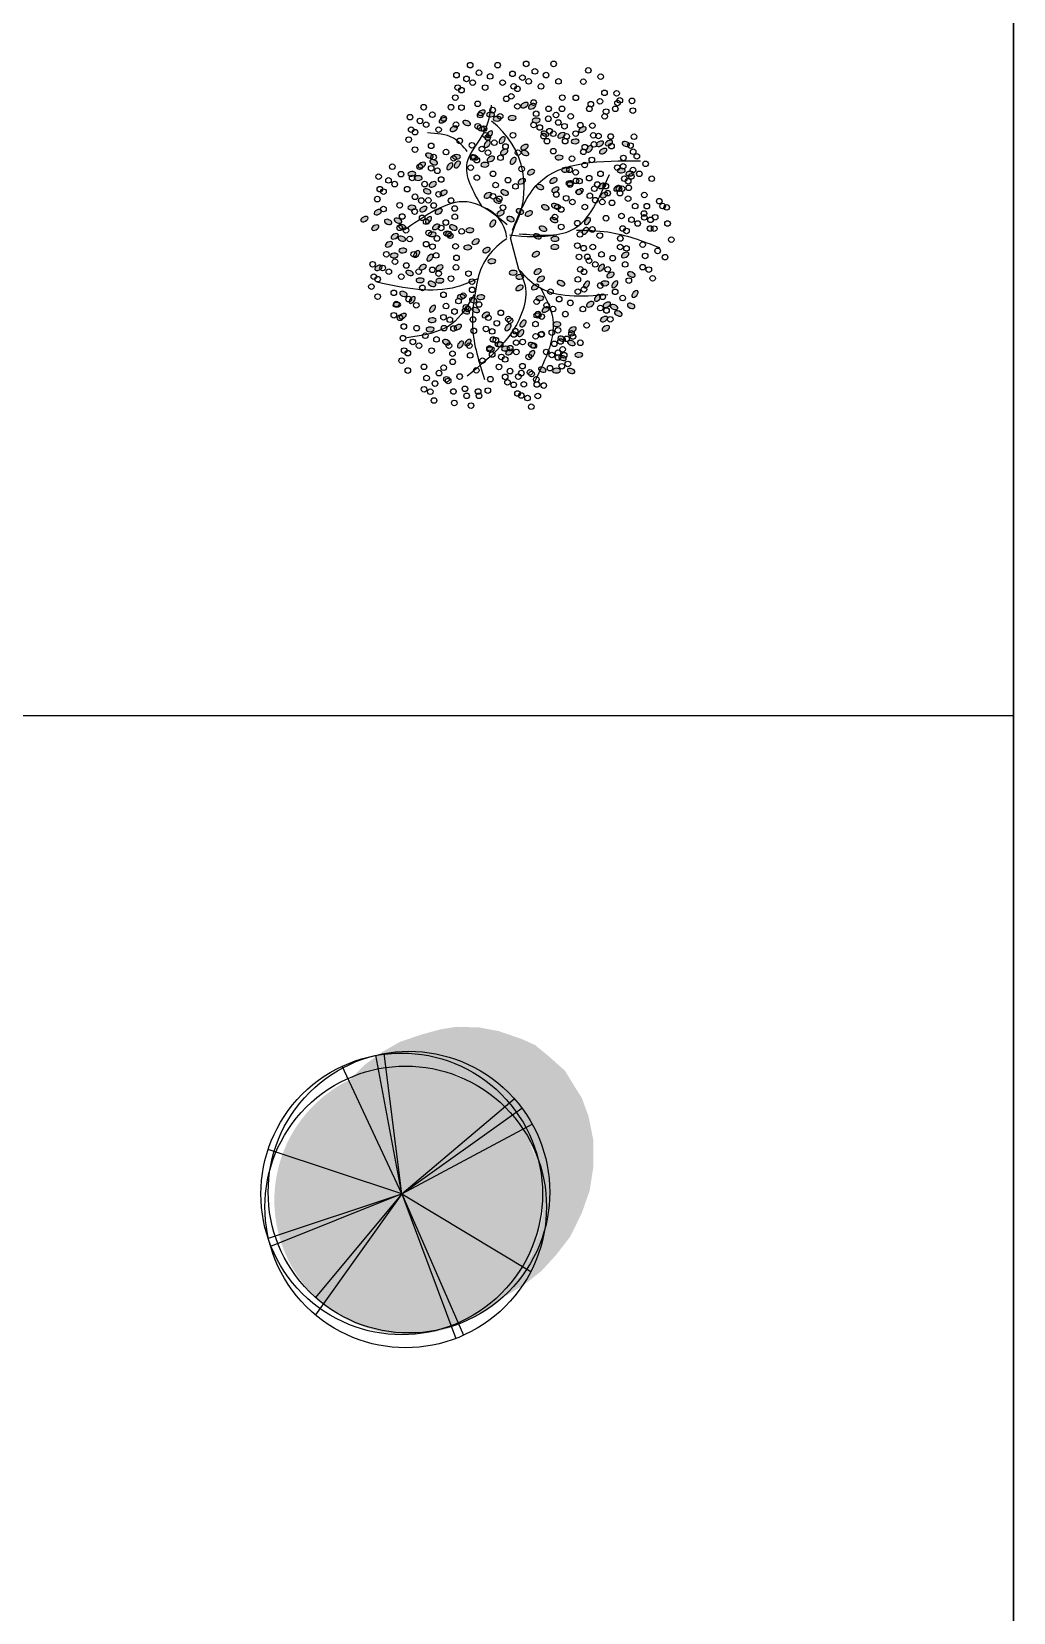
# Model space of a CAD drawing. Header units: millimetres. Extents: x 11966 to 133335, y 1756 to 88592.
# Drawn here: x 119053 to 133335, y 45637 to 68621 of the extents above; entities that cross this region are included whole.
import ezdxf

# ---------------------------------------------------------------- set-up
doc = ezdxf.new("R2010")
doc.units = ezdxf.units.MM
doc.layers.add('www.cad-blocks.net', color=7, linetype='Continuous')

# ---------------------------------------------------------------- blocks, each defined once
blk = doc.blocks.new('A$C28F375F0')
h = blk.add_hatch(color=40)
h.set_gradient(color1=(255, 191, 0), color2=(223, 255, 127), rotation=180, centered=1, tint=1, name='INVSPHERICAL')
edge = h.paths.add_edge_path()
edge.add_ellipse((2.573, 1.369), major_axis=(-0.0583, -0.0025), ratio=0.578492, start_angle=0, end_angle=360, ccw=False)
edge = h.paths.add_edge_path()
edge.add_ellipse((2.69, 1.454), major_axis=(-0.0521, -0.0262), ratio=0.578492, start_angle=0, end_angle=360, ccw=False)
edge = h.paths.add_edge_path()
edge.add_ellipse((2.361, 1.251), major_axis=(-0.0377, -0.0445), ratio=0.578492, start_angle=0, end_angle=360, ccw=False)
edge = h.paths.add_edge_path()
edge.add_ellipse((2.855, 1.241), major_axis=(-0.0583, -0.0025), ratio=0.578492, start_angle=0, end_angle=360, ccw=False)
edge = h.paths.add_edge_path()
edge.add_ellipse((2.094, 3.156), major_axis=(-0.0546, 0.0205), ratio=0.578492, start_angle=0, end_angle=360, ccw=False)
edge = h.paths.add_edge_path()
edge.add_ellipse((2.035, 2.855), major_axis=(-0.0521, -0.0262), ratio=0.578492, start_angle=0, end_angle=360, ccw=False)
edge = h.paths.add_edge_path()
edge.add_ellipse((1.85, 3.114), major_axis=(-0.0521, -0.0262), ratio=0.578492, start_angle=0, end_angle=360, ccw=False)
edge = h.paths.add_edge_path()
edge.add_ellipse((1.989, 3.037), major_axis=(-0.0546, 0.0205), ratio=0.578492, start_angle=0, end_angle=360, ccw=False)
edge = h.paths.add_edge_path()
edge.add_ellipse((1.831, 2.318), major_axis=(-0.0521, -0.0262), ratio=0.578492, start_angle=0, end_angle=360, ccw=False)
edge = h.paths.add_edge_path()
edge.add_ellipse((1.673, 2.442), major_axis=(-0.0521, -0.0262), ratio=0.578492, start_angle=0, end_angle=360, ccw=False)
edge = h.paths.add_edge_path()
edge.add_ellipse((1.556, 2.357), major_axis=(-0.0583, -0.0025), ratio=0.578492, start_angle=0, end_angle=360, ccw=False)
edge = h.paths.add_edge_path()
edge.add_ellipse((1.588, 2.607), major_axis=(-0.0583, -0.0025), ratio=0.578492, start_angle=0, end_angle=360, ccw=False)
edge = h.paths.add_edge_path()
edge.add_ellipse((1.921, 2.705), major_axis=(-0.0377, -0.0445), ratio=0.578492, start_angle=0, end_angle=360, ccw=False)
edge = h.paths.add_edge_path()
edge.add_ellipse((1.347, 2.647), major_axis=(-0.0546, 0.0205), ratio=0.578492, start_angle=0, end_angle=360, ccw=False)
edge = h.paths.add_edge_path()
edge.add_ellipse((1.747, 1.634), major_axis=(-0.0583, -0.0025), ratio=0.578492, start_angle=0, end_angle=360, ccw=False)
edge = h.paths.add_edge_path()
edge.add_ellipse((1.636, 1.588), major_axis=(-0.0546, 0.0205), ratio=0.578492, start_angle=0, end_angle=360, ccw=False)
edge = h.paths.add_edge_path()
edge.add_ellipse((1.461, 1.64), major_axis=(-0.0583, -0.0025), ratio=0.578492, start_angle=0, end_angle=360, ccw=False)
edge = h.paths.add_edge_path()
edge.add_ellipse((1.045, 1.468), major_axis=(-0.0377, -0.0445), ratio=0.578492, start_angle=0, end_angle=360, ccw=False)
edge = h.paths.add_edge_path()
edge.add_ellipse((1.009, 1.166), major_axis=(-0.0583, -0.0025), ratio=0.578492, start_angle=0, end_angle=360, ccw=False)
edge = h.paths.add_edge_path()
edge.add_ellipse((1.53, 1.428), major_axis=(-0.0546, 0.0205), ratio=0.578492, start_angle=0, end_angle=360, ccw=False)
edge = h.paths.add_edge_path()
edge.add_ellipse((1.673, 1.446), major_axis=(-0.0546, 0.0205), ratio=0.578492, start_angle=0, end_angle=360, ccw=False)
edge = h.paths.add_edge_path()
edge.add_ellipse((1.412, 1.199), major_axis=(-0.0521, -0.0262), ratio=0.578492, start_angle=0, end_angle=360, ccw=False)
edge = h.paths.add_edge_path()
edge.add_ellipse((1.247, 0.98), major_axis=(-0.0546, 0.0205), ratio=0.578492, start_angle=0, end_angle=360, ccw=False)
edge = h.paths.add_edge_path()
edge.add_ellipse((1.451, 0.946), major_axis=(-0.0377, -0.0445), ratio=0.578492, start_angle=0, end_angle=360, ccw=False)
edge = h.paths.add_edge_path()
edge.add_ellipse((1.56, 0.974), major_axis=(-0.0377, -0.0445), ratio=0.578492, start_angle=0, end_angle=360, ccw=False)
edge = h.paths.add_edge_path()
edge.add_ellipse((1.04, 1.3), major_axis=(-0.0583, -0.0025), ratio=0.578492, start_angle=0, end_angle=360, ccw=False)
edge = h.paths.add_edge_path()
edge.add_ellipse((0.61, 1.359), major_axis=(-0.0521, -0.0262), ratio=0.578492, start_angle=0, end_angle=360, ccw=False)
edge = h.paths.add_edge_path()
edge.add_ellipse((0.525, 1.524), major_axis=(-0.0583, -0.0025), ratio=0.578492, start_angle=0, end_angle=360, ccw=False)
edge = h.paths.add_edge_path()
edge.add_ellipse((0.748, 1.594), major_axis=(-0.0377, -0.0445), ratio=0.578492, start_angle=0, end_angle=360, ccw=False)
edge = h.paths.add_edge_path()
edge.add_ellipse((1.15, 1.874), major_axis=(-0.0583, -0.0025), ratio=0.578492, start_angle=0, end_angle=360, ccw=False)
edge = h.paths.add_edge_path()
edge.add_ellipse((1.038, 1.828), major_axis=(-0.0546, 0.0205), ratio=0.578492, start_angle=0, end_angle=360, ccw=False)
edge = h.paths.add_edge_path()
edge.add_ellipse((0.863, 1.879), major_axis=(-0.0583, -0.0025), ratio=0.578492, start_angle=0, end_angle=360, ccw=False)
edge = h.paths.add_edge_path()
edge.add_ellipse((0.622, 1.682), major_axis=(-0.0546, 0.0205), ratio=0.578492, start_angle=0, end_angle=360, ccw=False)
edge = h.paths.add_edge_path()
edge.add_ellipse((3.446, 1.624), major_axis=(-0.0377, -0.0445), ratio=0.578492, start_angle=0, end_angle=360, ccw=False)
edge = h.paths.add_edge_path()
edge.add_ellipse((2.913, 1.838), major_axis=(-0.0546, 0.0205), ratio=0.578492, start_angle=0, end_angle=360, ccw=False)
edge = h.paths.add_edge_path()
edge.add_ellipse((2.811, 2.755), major_axis=(-0.0546, 0.0205), ratio=0.578492, start_angle=0, end_angle=360, ccw=False)
edge = h.paths.add_edge_path()
edge.add_ellipse((2.826, 2.481), major_axis=(-0.0583, -0.0025), ratio=0.578492, start_angle=0, end_angle=360, ccw=False)
edge = h.paths.add_edge_path()
edge.add_ellipse((2.825, 2.364), major_axis=(-0.0583, -0.0025), ratio=0.578492, start_angle=0, end_angle=360, ccw=False)
edge = h.paths.add_edge_path()
edge.add_ellipse((3.267, 2.599), major_axis=(-0.0377, -0.0445), ratio=0.578492, start_angle=0, end_angle=360, ccw=False)
edge = h.paths.add_edge_path()
edge.add_ellipse((3.299, 2.74), major_axis=(-0.0377, -0.0445), ratio=0.578492, start_angle=0, end_angle=360, ccw=False)
edge = h.paths.add_edge_path()
edge.add_ellipse((3.55, 1.835), major_axis=(-0.0583, -0.0025), ratio=0.578492, start_angle=0, end_angle=360, ccw=False)
edge = h.paths.add_edge_path()
edge.add_ellipse((3.501, 2.063), major_axis=(-0.0377, -0.0445), ratio=0.578492, start_angle=0, end_angle=360, ccw=False)
edge = h.paths.add_edge_path()
edge.add_ellipse((3.633, 1.957), major_axis=(-0.0521, -0.0262), ratio=0.578492, start_angle=0, end_angle=360, ccw=False)
edge = h.paths.add_edge_path()
edge.add_ellipse((3.284, 1.818), major_axis=(-0.0377, -0.0445), ratio=0.578492, start_angle=0, end_angle=360, ccw=False)
edge = h.paths.add_edge_path()
edge.add_ellipse((2.203, 4.24), major_axis=(-0.0583, -0.0025), ratio=0.578492, start_angle=0, end_angle=360, ccw=False)
edge = h.paths.add_edge_path()
edge.add_ellipse((1.984, 4.229), major_axis=(-0.0583, -0.0025), ratio=0.578492, start_angle=0, end_angle=360, ccw=False)
edge = h.paths.add_edge_path()
edge.add_ellipse((1.89, 4.29), major_axis=(-0.0583, -0.0025), ratio=0.578492, start_angle=0, end_angle=360, ccw=False)
edge = h.paths.add_edge_path()
edge.add_ellipse((1.759, 4.315), major_axis=(-0.0521, -0.0262), ratio=0.578492, start_angle=0, end_angle=360, ccw=False)
edge = h.paths.add_edge_path()
edge.add_ellipse((1.747, 4.091), major_axis=(-0.0546, 0.0205), ratio=0.578492, start_angle=0, end_angle=360, ccw=False)
edge = h.paths.add_edge_path()
edge.add_ellipse((1.541, 4.167), major_axis=(-0.0546, 0.0205), ratio=0.578492, start_angle=0, end_angle=360, ccw=False)
edge = h.paths.add_edge_path()
edge.add_ellipse((1.354, 4.083), major_axis=(-0.0521, -0.0262), ratio=0.578492, start_angle=0, end_angle=360, ccw=False)
edge = h.paths.add_edge_path()
edge.add_ellipse((1.196, 4.207), major_axis=(-0.0521, -0.0262), ratio=0.578492, start_angle=0, end_angle=360, ccw=False)
edge = h.paths.add_edge_path()
edge.add_ellipse((1.873, 4.003), major_axis=(-0.0377, -0.0445), ratio=0.578492, start_angle=0, end_angle=360, ccw=False)
edge = h.paths.add_edge_path()
edge.add_ellipse((1.841, 3.862), major_axis=(-0.0377, -0.0445), ratio=0.578492, start_angle=0, end_angle=360, ccw=False)
edge = h.paths.add_edge_path()
edge.add_ellipse((2.059, 3.918), major_axis=(-0.0377, -0.0445), ratio=0.578492, start_angle=0, end_angle=360, ccw=False)
edge = h.paths.add_edge_path()
edge.add_ellipse((2.682, 4.01), major_axis=(-0.0546, 0.0205), ratio=0.578492, start_angle=0, end_angle=360, ccw=False)
edge = h.paths.add_edge_path()
edge.add_ellipse((2.493, 4.41), major_axis=(-0.0521, -0.0262), ratio=0.578492, start_angle=0, end_angle=360, ccw=False)
edge = h.paths.add_edge_path()
edge.add_ellipse((2.382, 4.427), major_axis=(-0.0521, -0.0262), ratio=0.578492, start_angle=0, end_angle=360, ccw=False)
edge = h.paths.add_edge_path()
edge.add_ellipse((2.552, 4.205), major_axis=(-0.0583, -0.0025), ratio=0.578492, start_angle=0, end_angle=360, ccw=False)
edge = h.paths.add_edge_path()
edge.add_ellipse((2.383, 3.816), major_axis=(-0.0521, -0.0262), ratio=0.578492, start_angle=0, end_angle=360, ccw=False)
edge = h.paths.add_edge_path()
edge.add_ellipse((2.92, 3.988), major_axis=(-0.0521, -0.0262), ratio=0.578492, start_angle=0, end_angle=360, ccw=False)
edge = h.paths.add_edge_path()
edge.add_ellipse((2.162, 0.836), major_axis=(-0.0521, -0.0262), ratio=0.578492, start_angle=0, end_angle=360, ccw=False)
edge = h.paths.add_edge_path()
edge.add_ellipse((2.487, 0.808), major_axis=(-0.0377, -0.0445), ratio=0.578492, start_angle=0, end_angle=360, ccw=False)
edge = h.paths.add_edge_path()
edge.add_ellipse((2.641, 0.581), major_axis=(-0.0546, 0.0205), ratio=0.578492, start_angle=0, end_angle=360, ccw=False)
edge = h.paths.add_edge_path()
edge.add_ellipse((2.848, 0.566), major_axis=(-0.0583, -0.0025), ratio=0.578492, start_angle=0, end_angle=360, ccw=False)
edge = h.paths.add_edge_path()
edge.add_ellipse((2.605, 1.619), major_axis=(-0.0583, -0.0025), ratio=0.578492, start_angle=0, end_angle=360, ccw=False)
edge = h.paths.add_edge_path()
edge.add_ellipse((2.329, 1.11), major_axis=(-0.0377, -0.0445), ratio=0.578492, start_angle=0, end_angle=360, ccw=False)
edge = h.paths.add_edge_path()
edge.add_ellipse((2.143, 1.195), major_axis=(-0.0377, -0.0445), ratio=0.578492, start_angle=0, end_angle=360, ccw=False)
edge = h.paths.add_edge_path()
edge.add_ellipse((1.887, 0.875), major_axis=(-0.0583, -0.0025), ratio=0.578492, start_angle=0, end_angle=360, ccw=False)
edge = h.paths.add_edge_path()
edge.add_ellipse((2.107, 0.886), major_axis=(-0.0583, -0.0025), ratio=0.578492, start_angle=0, end_angle=360, ccw=False)
edge = h.paths.add_edge_path()
edge.add_ellipse((2.012, 0.947), major_axis=(-0.0583, -0.0025), ratio=0.578492, start_angle=0, end_angle=360, ccw=False)
edge = h.paths.add_edge_path()
edge.add_ellipse((1.82, 1.376), major_axis=(-0.0521, -0.0262), ratio=0.578492, start_angle=0, end_angle=360, ccw=False)
edge = h.paths.add_edge_path()
edge.add_ellipse((2.492, 0.937), major_axis=(-0.0546, 0.0205), ratio=0.578492, start_angle=0, end_angle=360, ccw=False)
edge = h.paths.add_edge_path()
edge.add_ellipse((2.316, 2.88), major_axis=(-0.0546, 0.0205), ratio=0.578492, start_angle=0, end_angle=360, ccw=False)
edge = h.paths.add_edge_path()
edge.add_ellipse((2.447, 2.851), major_axis=(-0.0521, -0.0262), ratio=0.578492, start_angle=0, end_angle=360, ccw=False)
edge = h.paths.add_edge_path()
edge.add_ellipse((2.343, 3.318), major_axis=(-0.0521, -0.0262), ratio=0.578492, start_angle=0, end_angle=360, ccw=False)
edge = h.paths.add_edge_path()
edge.add_ellipse((1.261, 2.559), major_axis=(-0.0583, -0.0025), ratio=0.578492, start_angle=0, end_angle=360, ccw=False)
edge = h.paths.add_edge_path()
edge.add_ellipse((1.041, 2.548), major_axis=(-0.0583, -0.0025), ratio=0.578492, start_angle=0, end_angle=360, ccw=False)
edge = h.paths.add_edge_path()
edge.add_ellipse((1.145, 2.063), major_axis=(-0.0521, -0.0262), ratio=0.578492, start_angle=0, end_angle=360, ccw=False)
edge = h.paths.add_edge_path()
edge.add_ellipse((0.902, 2.07), major_axis=(-0.0521, -0.0262), ratio=0.578492, start_angle=0, end_angle=360, ccw=False)
edge = h.paths.add_edge_path()
edge.add_ellipse((0.711, 1.985), major_axis=(-0.0546, 0.0205), ratio=0.578492, start_angle=0, end_angle=360, ccw=False)
edge = h.paths.add_edge_path()
edge.add_ellipse((0.598, 2.485), major_axis=(-0.0546, 0.0205), ratio=0.578492, start_angle=0, end_angle=360, ccw=False)
edge = h.paths.add_edge_path()
edge.add_ellipse((0.495, 2.519), major_axis=(-0.0521, -0.0262), ratio=0.578492, start_angle=0, end_angle=360, ccw=False)
edge = h.paths.add_edge_path()
edge.add_ellipse((0.411, 2.402), major_axis=(-0.0521, -0.0262), ratio=0.578492, start_angle=0, end_angle=360, ccw=False)
edge = h.paths.add_edge_path()
edge.add_ellipse((0.487, 2.24), major_axis=(-0.0583, -0.0025), ratio=0.578492, start_angle=0, end_angle=360, ccw=False)
edge = h.paths.add_edge_path()
edge.add_ellipse((0.612, 2.313), major_axis=(-0.0583, -0.0025), ratio=0.578492, start_angle=0, end_angle=360, ccw=False)
edge = h.paths.add_edge_path()
edge.add_ellipse((0.814, 2.261), major_axis=(-0.0377, -0.0445), ratio=0.578492, start_angle=0, end_angle=360, ccw=False)
edge = h.paths.add_edge_path()
edge.add_ellipse((1.008, 2.208), major_axis=(-0.0377, -0.0445), ratio=0.578492, start_angle=0, end_angle=360, ccw=False)
edge = h.paths.add_edge_path()
edge.add_ellipse((1.392, 3.674), major_axis=(-0.0583, -0.0025), ratio=0.578492, start_angle=0, end_angle=360, ccw=False)
edge = h.paths.add_edge_path()
edge.add_ellipse((1.206, 3.15), major_axis=(-0.0521, -0.0262), ratio=0.578492, start_angle=0, end_angle=360, ccw=False)
edge = h.paths.add_edge_path()
edge.add_ellipse((1.048, 3.274), major_axis=(-0.0521, -0.0262), ratio=0.578492, start_angle=0, end_angle=360, ccw=False)
edge = h.paths.add_edge_path()
edge.add_ellipse((0.967, 3.172), major_axis=(-0.0546, 0.0205), ratio=0.578492, start_angle=0, end_angle=360, ccw=False)
edge = h.paths.add_edge_path()
edge.add_ellipse((1.061, 3.597), major_axis=(-0.0546, 0.0205), ratio=0.578492, start_angle=0, end_angle=360, ccw=False)
edge = h.paths.add_edge_path()
edge.add_ellipse((0.998, 3.69), major_axis=(-0.0546, 0.0205), ratio=0.578492, start_angle=0, end_angle=360, ccw=False)
edge = h.paths.add_edge_path()
edge.add_ellipse((0.89, 3.555), major_axis=(-0.0521, -0.0262), ratio=0.578492, start_angle=0, end_angle=360, ccw=False)
edge = h.paths.add_edge_path()
edge.add_ellipse((0.744, 3.427), major_axis=(-0.0583, -0.0025), ratio=0.578492, start_angle=0, end_angle=360, ccw=False)
edge = h.paths.add_edge_path()
edge.add_ellipse((0.838, 3.366), major_axis=(-0.0583, -0.0025), ratio=0.578492, start_angle=0, end_angle=360, ccw=False)
edge = h.paths.add_edge_path()
edge.add_ellipse((1.405, 3.564), major_axis=(-0.0377, -0.0445), ratio=0.578492, start_angle=0, end_angle=360, ccw=False)
edge = h.paths.add_edge_path()
edge.add_ellipse((1.296, 3.537), major_axis=(-0.0377, -0.0445), ratio=0.578492, start_angle=0, end_angle=360, ccw=False)
edge = h.paths.add_edge_path()
edge.add_ellipse((2.217, 3.616), major_axis=(-0.0377, -0.0445), ratio=0.578492, start_angle=0, end_angle=360, ccw=False)
edge = h.paths.add_edge_path()
edge.add_ellipse((1.892, 3.644), major_axis=(-0.0521, -0.0262), ratio=0.578492, start_angle=0, end_angle=360, ccw=False)
edge = h.paths.add_edge_path()
edge.add_ellipse((2.087, 3.744), major_axis=(-0.0521, -0.0262), ratio=0.578492, start_angle=0, end_angle=360, ccw=False)
edge = h.paths.add_edge_path()
edge.add_ellipse((1.653, 3.666), major_axis=(-0.0546, 0.0205), ratio=0.578492, start_angle=0, end_angle=360, ccw=False)
edge = h.paths.add_edge_path()
edge.add_ellipse((1.806, 3.56), major_axis=(-0.0583, -0.0025), ratio=0.578492, start_angle=0, end_angle=360, ccw=False)
edge = h.paths.add_edge_path()
edge.add_ellipse((2.219, 1.99), major_axis=(-0.0583, -0.0025), ratio=0.578492, start_angle=0, end_angle=360, ccw=False)
edge = h.paths.add_edge_path()
edge.add_ellipse((2.314, 1.929), major_axis=(-0.0583, -0.0025), ratio=0.578492, start_angle=0, end_angle=360, ccw=False)
edge = h.paths.add_edge_path()
edge.add_ellipse((1.907, 2.157), major_axis=(-0.0583, -0.0025), ratio=0.578492, start_angle=0, end_angle=360, ccw=False)
edge = h.paths.add_edge_path()
edge.add_ellipse((2.574, 2.006), major_axis=(-0.0521, -0.0262), ratio=0.578492, start_angle=0, end_angle=360, ccw=False)
edge = h.paths.add_edge_path()
edge.add_ellipse((2.537, 1.782), major_axis=(-0.0521, -0.0262), ratio=0.578492, start_angle=0, end_angle=360, ccw=False)
edge = h.paths.add_edge_path()
edge.add_ellipse((2.621, 1.899), major_axis=(-0.0521, -0.0262), ratio=0.578492, start_angle=0, end_angle=360, ccw=False)
edge = h.paths.add_edge_path()
edge.add_ellipse((2.18, 2.769), major_axis=(-0.0546, 0.0205), ratio=0.578492, start_angle=0, end_angle=360, ccw=False)
edge = h.paths.add_edge_path()
edge.add_ellipse((0.212, 2.645), major_axis=(-0.0521, -0.0262), ratio=0.578492, start_angle=0, end_angle=360, ccw=False)
edge = h.paths.add_edge_path()
edge.add_ellipse((0.054, 2.769), major_axis=(-0.0521, -0.0262), ratio=0.578492, start_angle=0, end_angle=360, ccw=False)
edge = h.paths.add_edge_path()
edge.add_ellipse((0.25, 2.87), major_axis=(-0.0521, -0.0262), ratio=0.578492, start_angle=0, end_angle=360, ccw=False)
edge = h.paths.add_edge_path()
edge.add_ellipse((0.399, 2.729), major_axis=(-0.0546, 0.0205), ratio=0.578492, start_angle=0, end_angle=360, ccw=False)
edge = h.paths.add_edge_path()
edge.add_ellipse((0.542, 2.746), major_axis=(-0.0546, 0.0205), ratio=0.578492, start_angle=0, end_angle=360, ccw=False)
edge = h.paths.add_edge_path()
edge.add_ellipse((0.605, 2.653), major_axis=(-0.0546, 0.0205), ratio=0.578492, start_angle=0, end_angle=360, ccw=False)
edge = h.paths.add_edge_path()
edge.add_ellipse((2.651, 2.63), major_axis=(-0.0546, 0.0205), ratio=0.578492, start_angle=0, end_angle=360, ccw=False)
edge = h.paths.add_edge_path()
edge.add_ellipse((2.57, 2.519), major_axis=(-0.0546, 0.0205), ratio=0.578492, start_angle=0, end_angle=360, ccw=False)
edge = h.paths.add_edge_path()
edge.add_ellipse((2.547, 2.259), major_axis=(-0.0521, -0.0262), ratio=0.578492, start_angle=0, end_angle=360, ccw=False)
edge = h.paths.add_edge_path()
edge.add_ellipse((2.685, 2.942), major_axis=(-0.0546, 0.0205), ratio=0.578492, start_angle=0, end_angle=360, ccw=False)
edge = h.paths.add_edge_path()
edge.add_ellipse((2.478, 3.452), major_axis=(-0.0521, -0.0262), ratio=0.578492, start_angle=0, end_angle=360, ccw=False)
edge = h.paths.add_edge_path()
edge.add_ellipse((2.39, 3.729), major_axis=(-0.0546, 0.0205), ratio=0.578492, start_angle=0, end_angle=360, ccw=False)
edge = h.paths.add_edge_path()
edge.add_ellipse((2.607, 3.235), major_axis=(-0.0546, 0.0205), ratio=0.578492, start_angle=0, end_angle=360, ccw=False)
edge = h.paths.add_edge_path()
edge.add_ellipse((2.31, 1.769), major_axis=(-0.0521, -0.0262), ratio=0.578492, start_angle=0, end_angle=360, ccw=False)
edge = h.paths.add_edge_path()
edge.add_ellipse((0.746, 2.937), major_axis=(-0.0583, -0.0025), ratio=0.578492, start_angle=0, end_angle=360, ccw=False)
edge = h.paths.add_edge_path()
edge.add_ellipse((0.986, 2.757), major_axis=(-0.0377, -0.0445), ratio=0.578492, start_angle=0, end_angle=360, ccw=False)
edge = h.paths.add_edge_path()
edge.add_ellipse((0.912, 2.915), major_axis=(-0.0521, -0.0262), ratio=0.578492, start_angle=0, end_angle=360, ccw=False)
edge = h.paths.add_edge_path()
edge.add_ellipse((1.135, 2.881), major_axis=(-0.0521, -0.0262), ratio=0.578492, start_angle=0, end_angle=360, ccw=False)
edge = h.paths.add_edge_path()
edge.add_ellipse((1.097, 2.656), major_axis=(-0.0521, -0.0262), ratio=0.578492, start_angle=0, end_angle=360, ccw=False)
edge = h.paths.add_edge_path()
edge.add_ellipse((0.258, 2.061), major_axis=(-0.0521, -0.0262), ratio=0.578492, start_angle=0, end_angle=360, ccw=False)
edge = h.paths.add_edge_path()
edge.add_ellipse((2.829, 2.959), major_axis=(-0.0546, 0.0205), ratio=0.578492, start_angle=0, end_angle=360, ccw=False)
edge = h.paths.add_edge_path()
edge.add_ellipse((2.885, 3.664), major_axis=(-0.0583, -0.0025), ratio=0.578492, start_angle=0, end_angle=360, ccw=False)
edge = h.paths.add_edge_path()
edge.add_ellipse((2.832, 3.196), major_axis=(-0.0521, -0.0262), ratio=0.578492, start_angle=0, end_angle=360, ccw=False)
edge = h.paths.add_edge_path()
edge.add_ellipse((2.805, 3.33), major_axis=(-0.0521, -0.0262), ratio=0.578492, start_angle=0, end_angle=360, ccw=False)
edge = h.paths.add_edge_path()
edge.add_ellipse((2.936, 0.749), major_axis=(-0.0546, 0.0205), ratio=0.578492, start_angle=0, end_angle=360, ccw=False)
edge = h.paths.add_edge_path()
edge.add_ellipse((3.061, 0.562), major_axis=(-0.0546, 0.0205), ratio=0.578492, start_angle=0, end_angle=360, ccw=False)
edge = h.paths.add_edge_path()
edge.add_ellipse((3.174, 0.795), major_axis=(-0.0583, -0.0025), ratio=0.578492, start_angle=0, end_angle=360, ccw=False)
edge = h.paths.add_edge_path()
edge.add_ellipse((3.08, 1.162), major_axis=(-0.0521, -0.0262), ratio=0.578492, start_angle=0, end_angle=360, ccw=False)
edge = h.paths.add_edge_path()
edge.add_ellipse((3.063, 0.967), major_axis=(-0.0546, 0.0205), ratio=0.578492, start_angle=0, end_angle=360, ccw=False)
edge = h.paths.add_edge_path()
edge.add_ellipse((2.925, 1.029), major_axis=(-0.0546, 0.0205), ratio=0.578492, start_angle=0, end_angle=360, ccw=False)
edge = h.paths.add_edge_path()
edge.add_ellipse((3.539, 1.315), major_axis=(-0.0521, -0.0262), ratio=0.578492, start_angle=0, end_angle=360, ccw=False)
edge = h.paths.add_edge_path()
edge.add_ellipse((3.566, 1.181), major_axis=(-0.0521, -0.0262), ratio=0.578492, start_angle=0, end_angle=360, ccw=False)
edge = h.paths.add_edge_path()
edge.add_ellipse((3.339, 1.531), major_axis=(-0.0521, -0.0262), ratio=0.578492, start_angle=0, end_angle=360, ccw=False)
edge = h.paths.add_edge_path()
edge.add_ellipse((3.934, 1.508), major_axis=(-0.0546, 0.0205), ratio=0.578492, start_angle=0, end_angle=360, ccw=False)
edge = h.paths.add_edge_path()
edge.add_ellipse((3.684, 1.49), major_axis=(-0.0546, 0.0205), ratio=0.578492, start_angle=0, end_angle=360, ccw=False)
edge = h.paths.add_edge_path()
edge.add_ellipse((3.747, 1.397), major_axis=(-0.0546, 0.0205), ratio=0.578492, start_angle=0, end_angle=360, ccw=False)
edge = h.paths.add_edge_path()
edge.add_ellipse((3.581, 1.524), major_axis=(-0.0521, -0.0262), ratio=0.578492, start_angle=0, end_angle=360, ccw=False)
edge = h.paths.add_edge_path()
edge.add_ellipse((3.121, 3.899), major_axis=(-0.0583, -0.0025), ratio=0.578492, start_angle=0, end_angle=360, ccw=False)
edge = h.paths.add_edge_path()
edge.add_ellipse((3.227, 4.071), major_axis=(-0.0521, -0.0262), ratio=0.578492, start_angle=0, end_angle=360, ccw=False)
edge = h.paths.add_edge_path()
edge.add_ellipse((3.539, 3.118), major_axis=(-0.0521, -0.0262), ratio=0.578492, start_angle=0, end_angle=360, ccw=False)
edge = h.paths.add_edge_path()
edge.add_ellipse((2.978, 3.486), major_axis=(-0.0583, -0.0025), ratio=0.578492, start_angle=0, end_angle=360, ccw=False)
edge = h.paths.add_edge_path()
edge.add_ellipse((3.042, 3.292), major_axis=(-0.0583, -0.0025), ratio=0.578492, start_angle=0, end_angle=360, ccw=False)
edge = h.paths.add_edge_path()
edge.add_ellipse((3.327, 3.79), major_axis=(-0.0377, -0.0445), ratio=0.578492, start_angle=0, end_angle=360, ccw=False)
edge = h.paths.add_edge_path()
edge.add_ellipse((3.186, 3.172), major_axis=(-0.0521, -0.0262), ratio=0.578492, start_angle=0, end_angle=360, ccw=False)
edge = h.paths.add_edge_path()
edge.add_ellipse((3.915, 3.43), major_axis=(-0.0583, -0.0025), ratio=0.578492, start_angle=0, end_angle=360, ccw=False)
edge = h.paths.add_edge_path()
edge.add_ellipse((3.791, 3.475), major_axis=(-0.0583, -0.0025), ratio=0.578492, start_angle=0, end_angle=360, ccw=False)
edge = h.paths.add_edge_path()
edge.add_ellipse((3.527, 3.758), major_axis=(-0.0521, -0.0262), ratio=0.578492, start_angle=0, end_angle=360, ccw=False)
edge = h.paths.add_edge_path()
edge.add_ellipse((3.611, 3.876), major_axis=(-0.0521, -0.0262), ratio=0.578492, start_angle=0, end_angle=360, ccw=False)
edge = h.paths.add_edge_path()
edge.add_ellipse((3.857, 3.86), major_axis=(-0.0546, 0.0205), ratio=0.578492, start_angle=0, end_angle=360, ccw=False)
edge = h.paths.add_edge_path()
edge.add_ellipse((3.48, 3.865), major_axis=(-0.0521, -0.0262), ratio=0.578492, start_angle=0, end_angle=360, ccw=False)
edge = h.paths.add_edge_path()
edge.add_ellipse((3.734, 3.218), major_axis=(-0.0521, -0.0262), ratio=0.578492, start_angle=0, end_angle=360, ccw=False)
edge = h.paths.add_edge_path()
edge.add_ellipse((3.512, 3.252), major_axis=(-0.0521, -0.0262), ratio=0.578492, start_angle=0, end_angle=360, ccw=False)
edge = h.paths.add_edge_path()
edge.add_ellipse((3.848, 2.247), major_axis=(-0.0521, -0.0262), ratio=0.578492, start_angle=0, end_angle=360, ccw=False)
edge = h.paths.add_edge_path()
edge.add_ellipse((3.936, 1.964), major_axis=(-0.0546, 0.0205), ratio=0.578492, start_angle=0, end_angle=360, ccw=False)
edge = h.paths.add_edge_path()
edge.add_ellipse((3.99, 1.68), major_axis=(-0.0377, -0.0445), ratio=0.578492, start_angle=0, end_angle=360, ccw=False)
edge = h.paths.add_edge_path()
edge.add_ellipse((3.696, 1.821), major_axis=(-0.0377, -0.0445), ratio=0.578492, start_angle=0, end_angle=360, ccw=False)
at = {"color": 32}
for p, q in [((2.184, 2.503), (2.335, 2.929)), ((2.174, 2.503), (2.297, 2.039))]:
    blk.add_line(p, q, dxfattribs=at)
at = {"color": 66}
for centre in [(2.407, 5.026), (2.806, 5.026), (2.208, 4.881), (2.353, 4.826), (2.534, 4.917), (2.697, 4.863), (2.226, 4.699), (2.28, 4.663), (2.443, 4.772), (2.624, 4.699), (2.878, 4.772), (2.19, 4.554), (2.28, 4.409), (2.516, 4.464), (2.733, 4.373), (2.932, 4.536), (2.516, 4.138), (2.552, 4.301), (2.606, 4.101), (2.842, 4.283), (1.817, 3.988), (1.944, 3.88), (2.215, 3.988), (2.661, 3.975), (1.618, 3.843), (1.636, 3.662), (1.763, 3.789), (1.853, 3.735), (2.034, 3.662), (2.107, 3.825), (2.288, 3.735), (1.6, 3.517), (1.69, 3.626), (1.926, 3.427), (2.342, 3.499), (1.69, 3.372), (1.962, 3.264), (2.143, 3.336), (2.252, 3.245), (3.044, 3.272), (3.442, 3.272), (1.926, 3.101), (2.016, 3.064), (2.845, 3.127), (2.989, 3.072), (3.08, 3.018), (3.171, 3.163), (3.333, 3.109), (3.515, 3.018), (2.07, 2.937), (2.826, 2.8), (2.863, 2.945), (2.917, 2.909), (3.261, 2.945), (3.569, 2.782), (2.917, 2.655), (3.152, 2.71), (3.189, 2.547), (3.37, 2.619), (3.478, 2.529), (3.152, 2.384), (3.243, 2.347), (3.297, 2.221)]:
    blk.add_circle(centre, 0.0405, dxfattribs=at)
at = {"color": 64}
for centre in [(1.394, 4.862), (1.539, 4.808), (1.593, 5.007), (1.72, 4.898), (1.883, 4.844), (1.992, 5.007), (1.412, 4.681), (1.467, 4.644), (1.63, 4.753), (1.811, 4.681), (2.064, 4.753), (1.376, 4.536), (1.467, 4.391), (1.702, 4.445), (1.919, 4.354), (2.119, 4.518), (1.702, 4.119), (1.738, 4.282), (2.028, 4.264), (1.793, 4.083), (1.847, 3.956), (3.993, 2.959), (4.392, 2.959), (3.794, 2.814), (3.939, 2.76), (4.12, 2.851), (4.283, 2.796), (3.776, 2.488), (3.812, 2.633), (3.866, 2.597), (4.029, 2.706), (4.21, 2.633), (4.464, 2.706), (3.376, 2.364), (3.775, 2.364), (3.866, 2.343), (4.102, 2.398), (4.319, 2.307), (4.518, 2.47), (3.177, 2.219), (3.195, 2.038), (3.322, 2.165), (3.412, 2.111), (3.503, 2.256), (3.594, 2.038), (3.666, 2.201), (3.847, 2.111), (4.102, 2.071), (4.138, 2.234), (4.192, 2.035), (4.428, 2.216), (3.159, 1.893), (3.249, 2.002), (3.485, 1.803), (3.901, 1.875), (4.247, 1.908), (3.249, 1.748), (3.521, 1.64), (3.702, 1.712), (3.811, 1.621), (3.485, 1.476), (3.575, 1.44), (3.63, 1.313)]:
    blk.add_circle(centre, 0.0405, dxfattribs=at)
at = {"color": 68}
for centre in [(3.311, 4.931), (3.492, 4.84), (3.239, 4.768), (3.547, 4.605), (3.723, 4.598), (2.929, 4.373), (3.13, 4.532), (3.327, 4.373), (3.348, 4.441), (3.48, 4.482), (3.57, 4.332), (3.703, 4.373), (3.736, 4.457), (3.769, 4.495), (3.946, 4.488), (3.959, 4.347), (2.729, 4.228), (2.874, 4.174), (2.965, 4.119), (3.055, 4.264), (3.195, 4.135), (3.371, 4.128), (3.55, 4.264), (2.711, 3.902), (2.747, 4.047), (2.802, 4.011), (2.975, 3.903), (2.996, 3.972), (3.128, 4.012), (3.384, 3.987), (3.459, 3.978), (3.636, 3.971), (3.976, 3.967), (2.802, 3.757), (3.073, 3.648), (3.24, 3.747), (3.26, 3.815), (3.393, 3.856), (3.649, 3.83), (3.822, 3.659), (3.925, 3.838), (3.963, 3.749), (4.017, 3.682), (3.037, 3.485), (3.128, 3.449), (3.259, 3.556), (3.363, 3.63), (3.489, 3.428), (3.733, 3.518), (3.818, 3.537), (3.962, 3.483), (4.053, 3.428), (4.144, 3.573), (3.131, 3.326), (3.182, 3.322), (3.323, 3.364), (3.399, 3.211), (3.566, 3.249), (3.758, 3.211), (3.8, 3.211), (3.836, 3.356), (3.89, 3.32), (3.899, 3.224), (3.938, 3.39), (4.234, 3.356), (3.412, 3.044), (3.592, 3.147), (3.656, 3.006), (3.771, 3.147), (3.89, 3.066), (4.125, 3.12), (4.162, 2.957), (4.343, 3.03), (4.125, 2.794), (4.216, 2.758), (4.451, 2.939), (4.27, 2.631)]:
    blk.add_circle(centre, 0.0405, dxfattribs=at)
at = {"color": 62}
for centre in [(0.916, 4.396), (1.314, 4.396), (0.717, 4.251), (0.862, 4.197), (0.952, 4.142), (1.043, 4.287), (1.206, 4.233), (1.387, 4.142), (0.699, 3.925), (0.735, 4.07), (0.789, 4.034), (1.133, 4.07), (1.441, 3.907), (0.789, 3.78), (1.025, 3.834), (1.061, 3.671), (1.242, 3.744), (1.351, 3.653), (1.025, 3.508), (1.115, 3.472), (1.17, 3.345), (2.561, 1.569), (2.761, 1.714), (2.887, 1.606), (3.159, 1.714), (2.58, 1.388), (2.634, 1.352), (2.706, 1.515), (2.797, 1.461), (2.978, 1.388), (3.05, 1.551), (3.231, 1.461), (2.543, 1.243), (2.869, 1.153), (3.286, 1.225), (2.029, 0.947), (2.174, 0.892), (2.228, 1.092), (2.355, 0.983), (2.518, 0.928), (2.626, 1.092), (2.634, 1.098), (2.906, 0.99), (3.087, 1.062), (3.195, 0.971), (2.047, 0.765), (2.101, 0.729), (2.264, 0.838), (2.445, 0.765), (2.699, 0.838), (2.869, 0.826), (2.96, 0.79), (3.014, 0.663), (2.011, 0.62), (2.101, 0.475), (2.337, 0.53), (2.554, 0.439), (2.753, 0.602), (2.337, 0.204), (2.373, 0.367), (2.663, 0.349), (2.427, 0.167), (2.481, 0.041)]:
    blk.add_circle(centre, 0.0405, dxfattribs=at)
at = {"color": 60}
for centre in [(0.459, 3.531), (0.586, 3.423), (0.857, 3.531), (0.26, 3.386), (0.278, 3.205), (0.405, 3.332), (0.495, 3.278), (0.676, 3.205), (0.749, 3.368), (0.93, 3.278), (0.242, 3.06), (0.332, 3.169), (0.568, 2.97), (0.79, 3.094), (0.881, 3.039), (0.984, 3.042), (1.062, 2.967), (1.134, 3.13), (1.315, 3.039), (0.332, 2.915), (0.604, 2.807), (0.785, 2.879), (0.894, 2.788), (0.953, 2.731), (1.239, 2.719), (1.368, 2.924), (1.37, 2.804), (0.568, 2.643), (0.658, 2.607), (0.989, 2.568), (1.111, 2.488), (1.17, 2.641), (1.279, 2.55), (1.303, 2.527), (1.47, 2.591), (0.373, 2.258), (0.713, 2.48), (0.772, 2.258), (0.953, 2.405), (1.044, 2.369), (1.38, 2.373), (0.174, 2.113), (0.319, 2.059), (0.5, 2.15), (0.663, 2.095), (1.042, 2.031), (1.098, 2.242), (1.386, 2.067), (1.393, 2.206), (0.192, 1.932), (0.246, 1.896), (0.409, 2.005), (0.591, 1.932), (0.844, 2.005), (1.133, 1.977), (1.314, 1.904), (1.568, 1.977), (1.62, 1.861), (0.156, 1.787), (0.246, 1.642), (0.482, 1.697), (0.699, 1.606), (0.898, 1.769), (1.205, 1.669), (1.423, 1.578), (1.492, 1.656), (1.622, 1.741), (0.482, 1.371), (0.518, 1.534), (0.808, 1.516), (1.205, 1.342), (1.242, 1.505), (1.364, 1.425), (1.531, 1.487), (1.556, 1.464), (1.722, 1.528), (2.039, 1.407), (0.572, 1.334), (0.627, 1.207), (0.813, 1.183), (1.212, 1.183), (1.296, 1.306), (1.35, 1.179), (1.633, 1.31), (1.645, 1.144), (1.822, 1.172), (1.858, 1.335), (1.912, 1.136), (1.98, 1.255), (2.148, 1.317), (2.172, 1.293), (2.249, 1.14), (2.78, 1.119), (0.614, 1.038), (0.759, 0.983), (0.849, 0.929), (0.94, 1.074), (1.103, 1.02), (1.284, 0.929), (1.58, 0.929), (1.874, 0.89), (1.926, 1.019), (1.966, 1.009), (2.262, 0.973), (2.545, 1.065), (2.816, 0.956), (2.997, 1.029), (3.067, 1.107), (0.596, 0.712), (0.632, 0.857), (0.686, 0.82), (1.031, 0.857), (1.336, 0.813), (1.338, 0.694), (1.593, 0.788), (1.772, 0.711), (1.913, 0.801), (2.78, 0.793), (2.871, 0.757), (2.938, 0.876), (0.686, 0.567), (0.922, 0.621), (0.958, 0.458), (1.139, 0.53), (1.208, 0.608), (1.248, 0.44), (1.439, 0.48), (1.682, 0.57), (1.887, 0.442), (2.172, 0.559), (2.294, 0.479), (2.353, 0.631), (2.462, 0.541), (2.486, 0.517), (2.925, 0.63), (0.922, 0.295), (1.012, 0.259), (1.08, 0.378), (1.272, 0.416), (1.349, 0.263), (1.516, 0.301), (1.541, 0.199), (1.708, 0.263), (1.721, 0.199), (1.849, 0.276), (2.136, 0.396), (2.226, 0.36), (2.281, 0.233), (2.563, 0.364), (2.576, 0.197), (1.067, 0.132), (1.362, 0.096), (1.605, 0.058)]:
    blk.add_circle(centre, 0.0405, dxfattribs=at)
at = {"color": 32}
for centre, radius, start, end in [((1.168, 3.23), 1.211, 329.0782, 52.6009), ((1.592, 2.438), 0.539, 6.8841, 70.9351), ((2.51, 4.829), 2.314, 261.4278, 278.5722), ((2.622, 1.678), 0.946, 121.5433, 166.6017)]:
    blk.add_arc(centre, radius, start, end, dxfattribs=at)
at = {"color": 50, "extrusion": (0, 0, -1)}
for centre, major_axis in [((2.382, 4.427), (-0.0521, -0.0262)), ((2.493, 4.41), (-0.0521, -0.0262)), ((1.196, 4.207), (-0.0521, -0.0262)), ((1.759, 4.315), (-0.0521, -0.0262)), ((1.89, 4.29), (-0.0583, -0.0025)), ((1.984, 4.229), (-0.0583, -0.0025)), ((2.203, 4.24), (-0.0583, -0.0025)), ((2.552, 4.205), (-0.0583, -0.0025)), ((1.354, 4.083), (-0.0521, -0.0262)), ((2.92, 3.988), (-0.0521, -0.0262)), ((3.121, 3.899), (-0.0583, -0.0025)), ((3.227, 4.071), (-0.0521, -0.0262)), ((3.48, 3.865), (-0.0521, -0.0262)), ((3.611, 3.876), (-0.0521, -0.0262)), ((1.392, 3.674), (-0.0583, -0.0025)), ((1.892, 3.644), (-0.0521, -0.0262)), ((2.087, 3.744), (-0.0521, -0.0262)), ((2.383, 3.816), (-0.0521, -0.0262)), ((2.885, 3.664), (-0.0583, -0.0025)), ((3.527, 3.758), (-0.0521, -0.0262)), ((0.744, 3.427), (-0.0583, -0.0025)), ((0.89, 3.555), (-0.0521, -0.0262)), ((1.806, 3.56), (-0.0583, -0.0025)), ((2.478, 3.452), (-0.0521, -0.0262)), ((2.978, 3.486), (-0.0583, -0.0025)), ((3.791, 3.475), (-0.0583, -0.0025)), ((3.915, 3.43), (-0.0583, -0.0025)), ((0.838, 3.366), (-0.0583, -0.0025)), ((1.048, 3.274), (-0.0521, -0.0262)), ((2.343, 3.318), (-0.0521, -0.0262)), ((2.805, 3.33), (-0.0521, -0.0262)), ((2.832, 3.196), (-0.0521, -0.0262)), ((3.042, 3.292), (-0.0583, -0.0025)), ((3.512, 3.252), (-0.0521, -0.0262)), ((3.734, 3.218), (-0.0521, -0.0262)), ((1.206, 3.15), (-0.0521, -0.0262)), ((1.85, 3.114), (-0.0521, -0.0262)), ((3.186, 3.172), (-0.0521, -0.0262)), ((3.539, 3.118), (-0.0521, -0.0262)), ((0.054, 2.769), (-0.0521, -0.0262)), ((0.25, 2.87), (-0.0521, -0.0262)), ((0.746, 2.937), (-0.0583, -0.0025)), ((0.912, 2.915), (-0.0521, -0.0262)), ((1.135, 2.881), (-0.0521, -0.0262)), ((2.035, 2.855), (-0.0521, -0.0262)), ((2.447, 2.851), (-0.0521, -0.0262)), ((0.212, 2.645), (-0.0521, -0.0262)), ((0.495, 2.519), (-0.0521, -0.0262)), ((1.041, 2.548), (-0.0583, -0.0025)), ((1.097, 2.656), (-0.0521, -0.0262)), ((1.261, 2.559), (-0.0583, -0.0025)), ((1.588, 2.607), (-0.0583, -0.0025)), ((0.411, 2.402), (-0.0521, -0.0262)), ((0.612, 2.313), (-0.0583, -0.0025)), ((1.556, 2.357), (-0.0583, -0.0025)), ((1.673, 2.442), (-0.0521, -0.0262)), ((1.831, 2.318), (-0.0521, -0.0262)), ((2.547, 2.259), (-0.0521, -0.0262)), ((2.825, 2.364), (-0.0583, -0.0025)), ((2.826, 2.481), (-0.0583, -0.0025)), ((0.258, 2.061), (-0.0521, -0.0262)), ((0.487, 2.24), (-0.0583, -0.0025)), ((0.902, 2.07), (-0.0521, -0.0262)), ((1.145, 2.063), (-0.0521, -0.0262)), ((1.907, 2.157), (-0.0583, -0.0025)), ((3.848, 2.247), (-0.0521, -0.0262)), ((0.863, 1.879), (-0.0583, -0.0025)), ((1.15, 1.874), (-0.0583, -0.0025)), ((2.219, 1.99), (-0.0583, -0.0025)), ((2.314, 1.929), (-0.0583, -0.0025)), ((2.574, 2.006), (-0.0521, -0.0262)), ((2.621, 1.899), (-0.0521, -0.0262)), ((3.55, 1.835), (-0.0583, -0.0025)), ((3.633, 1.957), (-0.0521, -0.0262)), ((1.461, 1.64), (-0.0583, -0.0025)), ((1.747, 1.634), (-0.0583, -0.0025)), ((2.31, 1.769), (-0.0521, -0.0262)), ((2.537, 1.782), (-0.0521, -0.0262)), ((2.605, 1.619), (-0.0583, -0.0025)), ((0.525, 1.524), (-0.0583, -0.0025)), ((0.61, 1.359), (-0.0521, -0.0262)), ((1.82, 1.376), (-0.0521, -0.0262)), ((2.573, 1.369), (-0.0583, -0.0025)), ((2.69, 1.454), (-0.0521, -0.0262)), ((3.339, 1.531), (-0.0521, -0.0262)), ((3.581, 1.524), (-0.0521, -0.0262)), ((1.009, 1.166), (-0.0583, -0.0025)), ((1.04, 1.3), (-0.0583, -0.0025)), ((1.412, 1.199), (-0.0521, -0.0262)), ((2.855, 1.241), (-0.0583, -0.0025)), ((3.08, 1.162), (-0.0521, -0.0262)), ((3.539, 1.315), (-0.0521, -0.0262)), ((3.566, 1.181), (-0.0521, -0.0262)), ((2.012, 0.947), (-0.0583, -0.0025)), ((2.107, 0.886), (-0.0583, -0.0025)), ((1.887, 0.875), (-0.0583, -0.0025)), ((2.162, 0.836), (-0.0521, -0.0262)), ((3.174, 0.795), (-0.0583, -0.0025)), ((2.848, 0.566), (-0.0583, -0.0025))]:
    blk.add_ellipse(centre, major_axis=major_axis, ratio=0.578492, start_param=3.141593, end_param=9.424778, dxfattribs=at)
for centre, major_axis in [((1.541, 4.167), (-0.0546, 0.0205)), ((1.747, 4.091), (-0.0546, 0.0205)), ((1.841, 3.862), (-0.0377, -0.0445)), ((1.873, 4.003), (-0.0377, -0.0445)), ((2.059, 3.918), (-0.0377, -0.0445)), ((2.682, 4.01), (-0.0546, 0.0205)), ((0.998, 3.69), (-0.0546, 0.0205)), ((1.653, 3.666), (-0.0546, 0.0205)), ((2.39, 3.729), (-0.0546, 0.0205)), ((3.327, 3.79), (-0.0377, -0.0445)), ((3.857, 3.86), (-0.0546, 0.0205)), ((1.061, 3.597), (-0.0546, 0.0205)), ((1.296, 3.537), (-0.0377, -0.0445)), ((1.405, 3.564), (-0.0377, -0.0445)), ((2.217, 3.616), (-0.0377, -0.0445)), ((2.607, 3.235), (-0.0546, 0.0205)), ((0.967, 3.172), (-0.0546, 0.0205)), ((1.989, 3.037), (-0.0546, 0.0205)), ((2.094, 3.156), (-0.0546, 0.0205)), ((2.829, 2.959), (-0.0546, 0.0205)), ((0.399, 2.729), (-0.0546, 0.0205)), ((0.542, 2.746), (-0.0546, 0.0205)), ((0.986, 2.757), (-0.0377, -0.0445)), ((1.921, 2.705), (-0.0377, -0.0445)), ((2.18, 2.769), (-0.0546, 0.0205)), ((2.316, 2.88), (-0.0546, 0.0205)), ((2.685, 2.942), (-0.0546, 0.0205)), ((2.811, 2.755), (-0.0546, 0.0205)), ((3.299, 2.74), (-0.0377, -0.0445)), ((0.598, 2.485), (-0.0546, 0.0205)), ((0.605, 2.653), (-0.0546, 0.0205)), ((1.347, 2.647), (-0.0546, 0.0205)), ((2.57, 2.519), (-0.0546, 0.0205)), ((2.651, 2.63), (-0.0546, 0.0205)), ((3.267, 2.599), (-0.0377, -0.0445)), ((0.814, 2.261), (-0.0377, -0.0445)), ((1.008, 2.208), (-0.0377, -0.0445)), ((3.501, 2.063), (-0.0377, -0.0445)), ((0.711, 1.985), (-0.0546, 0.0205)), ((1.038, 1.828), (-0.0546, 0.0205)), ((2.913, 1.838), (-0.0546, 0.0205)), ((3.284, 1.818), (-0.0377, -0.0445)), ((3.696, 1.821), (-0.0377, -0.0445)), ((3.936, 1.964), (-0.0546, 0.0205)), ((0.622, 1.682), (-0.0546, 0.0205)), ((0.748, 1.594), (-0.0377, -0.0445)), ((1.636, 1.588), (-0.0546, 0.0205)), ((3.446, 1.624), (-0.0377, -0.0445)), ((3.99, 1.68), (-0.0377, -0.0445)), ((1.045, 1.468), (-0.0377, -0.0445)), ((1.53, 1.428), (-0.0546, 0.0205)), ((1.673, 1.446), (-0.0546, 0.0205)), ((3.684, 1.49), (-0.0546, 0.0205)), ((3.747, 1.397), (-0.0546, 0.0205)), ((3.934, 1.508), (-0.0546, 0.0205)), ((2.143, 1.195), (-0.0377, -0.0445)), ((2.329, 1.11), (-0.0377, -0.0445)), ((2.361, 1.251), (-0.0377, -0.0445)), ((1.247, 0.98), (-0.0546, 0.0205)), ((1.451, 0.946), (-0.0377, -0.0445)), ((1.56, 0.974), (-0.0377, -0.0445)), ((2.492, 0.937), (-0.0546, 0.0205)), ((2.925, 1.029), (-0.0546, 0.0205)), ((3.063, 0.967), (-0.0546, 0.0205)), ((2.487, 0.808), (-0.0377, -0.0445)), ((2.936, 0.749), (-0.0546, 0.0205)), ((2.641, 0.581), (-0.0546, 0.0205)), ((3.061, 0.562), (-0.0546, 0.0205))]:
    blk.add_ellipse(centre, major_axis=major_axis, ratio=0.578492, dxfattribs=at)
at = {"color": 32}
for points in [[(1.768, 2.948), (1.551, 3.592), (1.803, 4.047), (1.904, 4.425)], [(1.551, 3.751), (1.349, 3.946), (0.971, 4.022)], [(2.206, 2.608), (2.584, 3.289), (4.071, 3.618)], [(2.307, 2.557), (3.063, 2.608), (3.618, 3.416)], [(2.131, 2.684), (1.602, 3.012), (0.669, 2.633)], [(3.139, 2.608), (3.593, 2.583), (4.349, 2.355)], [(1.702, 1.901), (1.399, 1.784), (0.241, 1.851)], [(2.297, 2.039), (2.391, 1.802), (2.358, 1.447), (1.551, 0.487)], [(1.702, 1.901), (1.627, 1.194), (1.803, 0.437)], [(2.297, 2.039), (2.559, 1.8), (3.593, 1.674)], [(1.652, 1.674), (1.324, 1.245), (0.669, 1.043)], [(2.61, 1.775), (2.786, 1.371), (2.534, 0.412)]]:
    blk.add_spline(points, degree=3, dxfattribs=at)
blk = doc.blocks.new('A$C536B77B1')
h = blk.add_hatch(color=253)
h.set_gradient(color1=(177, 171, 160), color2=(222, 220, 217), rotation=165, centered=1, tint=1, name='CYLINDER')
h.paths.add_polyline_path([(3.469, 0.696), (3.77, 1.05), (3.938, 1.35), (4.035, 1.633), (4.097, 1.925), (4.097, 2.279), (4.052, 2.561), (3.964, 2.88), (3.823, 3.136), (3.628, 3.41), (3.434, 3.614), (3.213, 3.773), (2.886, 3.958), (2.471, 4.073), (2.082, 4.091), (1.655, 4.038), (1.302, 3.906), (1.514, 4.118), (1.77, 4.303), (2.017, 4.445), (2.327, 4.551), (2.618, 4.631), (2.839, 4.666), (3.175, 4.657), (3.458, 4.604), (3.793, 4.489), (3.988, 4.401), (4.182, 4.242), (4.421, 4.029), (4.562, 3.799), (4.668, 3.631), (4.765, 3.366), (4.836, 3.013), (4.836, 2.632), (4.783, 2.288), (4.668, 1.96), (4.5, 1.616), (4.288, 1.342), (4.076, 1.112), (3.82, 0.908), (3.493, 0.714)])
h = blk.add_hatch(color=69)
h.set_gradient(color1=(68, 80, 48), color2=(130, 156, 68), tint=1, name='SPHERICAL')
edge = h.paths.add_edge_path()
edge.add_ellipse((2.145, 2.143), major_axis=(-1.379, -1.379), ratio=1, start_angle=225, end_angle=585)
at = {"color": 62}
for p, q in [((2.048, 2.237), (1.671, 4.252)), ((2.048, 2.237), (1.793, 4.277)), ((2.048, 2.237), (1.182, 4.092)), ((2.048, 2.237), (3.685, 3.621)), ((2.048, 2.237), (3.796, 3.484)), ((2.048, 2.237), (3.947, 3.249)), ((2.048, 2.237), (0.105, 2.884)), ((0.11, 1.593), (2.048, 2.237)), ((2.048, 2.237), (0.141, 1.473)), ((2.048, 2.237), (0.794, 0.731)), ((2.048, 2.237), (0.794, 0.476)), ((2.048, 2.237), (3.925, 1.107)), ((2.048, 2.237), (2.947, 0.181)), ((2.048, 2.237), (2.836, 0.134))]:
    blk.add_line(p, q, dxfattribs=at)
for centre in [(2.048, 2.237), (2.153, 2.262), (2.106, 2.048)]:
    blk.add_ellipse(centre, major_axis=(-1.448, -1.448), ratio=1, start_param=2.356194490192277, end_param=8.639379797371863, dxfattribs=at)
blk = doc.blocks.new('FORMAT')
at = {"layer": 'www.cad-blocks.net', "color": 155, "true_color": 0x546d8e}
for p, q in [((133335, 1756), (133335, 88592)), ((133335, 58675), (19424, 58675))]:
    blk.add_line(p, q, dxfattribs=at)
blk.add_lwpolyline([(19424, 86496), (133335, 86496), (133335, 3048), (19424, 3048)], close=True, dxfattribs=at)

msp = doc.modelspace()

# ---------------------------------------------------------------- block references
at = {"xscale": 1000, "yscale": 1000, "zscale": 1000}
for name, p in [('A$C28F375F0', (123840, 63126, 0)), ('A$C536B77B1', (122389, 49485, 0))]:
    msp.add_blockref(name, p, dxfattribs=at)
at = {"layer": 'www.cad-blocks.net'}
msp.add_blockref('FORMAT', (0, 0), dxfattribs=at)

doc.saveas('drawing.dxf')
